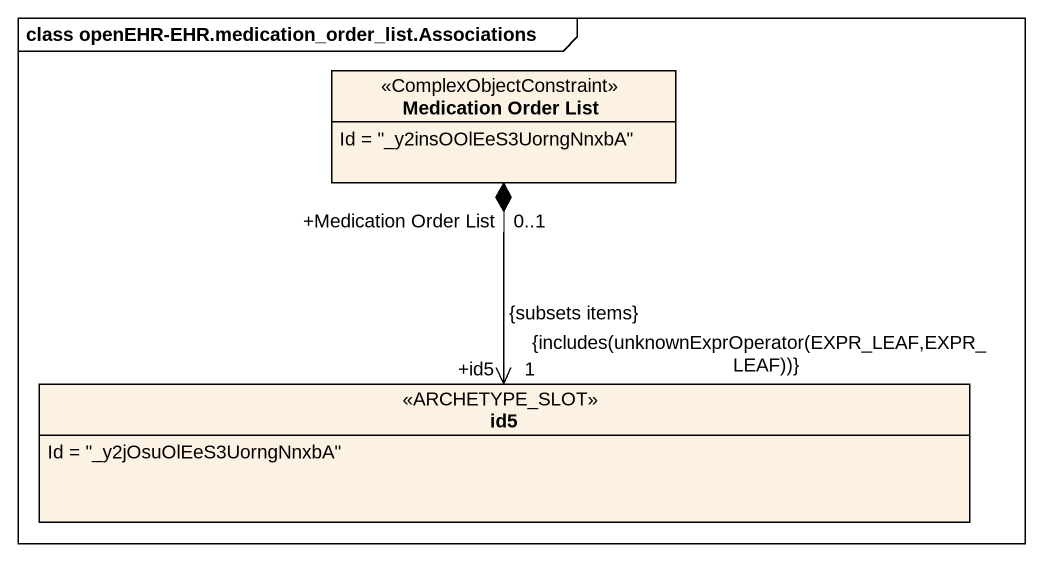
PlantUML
@startuml
mainframe class openEHR-EHR.medication_order_list.Associations
hide circle
hide empty members
class "Medication Order List" as Medication_Order_List <<ComplexObjectConstraint>> {
  Id = "_y2insOOlEeS3UorngNnxbA"
}
class id5 <<ARCHETYPE_SLOT>> {
  Id = "_y2jOsuOlEeS3UorngNnxbA"
}
Medication_Order_List "+Medication Order List\n0..1" *--> "+id5\n1\n{includes(unknownExprOperator(EXPR_LEAF,EXPR_LEAF))}\n{subsets items}" id5
@enduml
